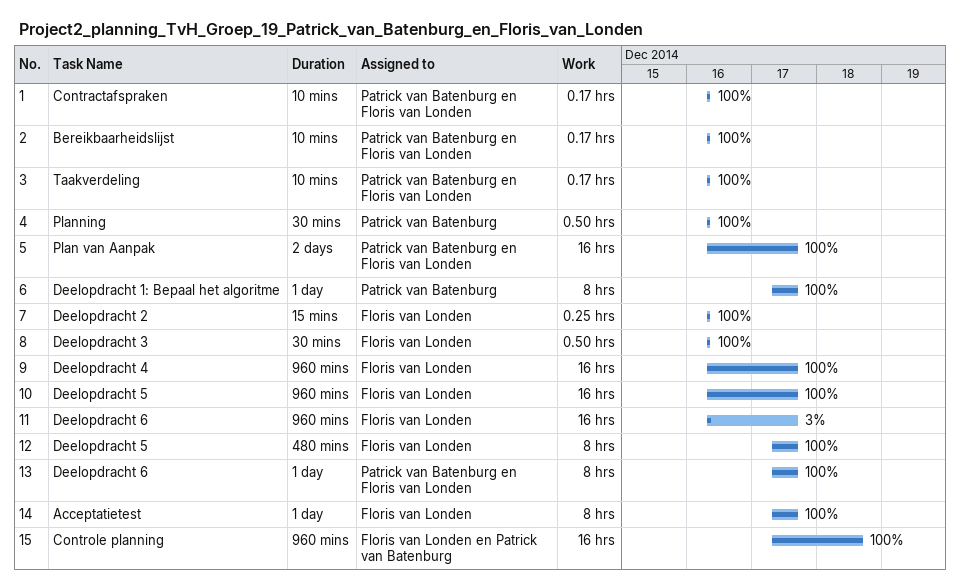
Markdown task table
Project2_planning_TvH_Groep_19_Patrick_van_Batenburg_en_Floris_van_Londen

| ID | Task | Duration | Start | Finish | Resources | % complete | Work (h) |
|---|---|---|---|---|---|---|---|
| 1 | Contractafspraken | 10min | 2014-12-16 | 2014-12-16 | Patrick van Batenburg en Floris van Londen | 100 | 0.17 |
| 2 | Bereikbaarheidslijst | 10min | 2014-12-16 | 2014-12-16 | Patrick van Batenburg en Floris van Londen | 100 | 0.17 |
| 3 | Taakverdeling | 10min | 2014-12-16 | 2014-12-16 | Patrick van Batenburg en Floris van Londen | 100 | 0.17 |
| 4 | Planning | 30min | 2014-12-16 | 2014-12-16 | Patrick van Batenburg | 100 | 0.50 |
| 5 | Plan van Aanpak | 2d | 2014-12-16 | 2014-12-17 | Patrick van Batenburg en Floris van Londen | 100 | 16 |
| 6 | Deelopdracht 1: Bepaal het algoritme | 1d | 2014-12-17 | 2014-12-17 | Patrick van Batenburg | 100 | 8 |
| 7 | Deelopdracht 2 | 15min | 2014-12-16 | 2014-12-16 | Floris van Londen | 100 | 0.25 |
| 8 | Deelopdracht 3 | 30min | 2014-12-16 | 2014-12-16 | Floris van Londen | 100 | 0.50 |
| 9 | Deelopdracht 4 | 960min | 2014-12-16 | 2014-12-17 | Floris van Londen | 100 | 16 |
| 10 | Deelopdracht 5 | 960min | 2014-12-16 | 2014-12-17 | Floris van Londen | 100 | 16 |
| 11 | Deelopdracht 6 | 960min | 2014-12-16 | 2014-12-17 | Floris van Londen | 3 | 16 |
| 12 | Deelopdracht 5 | 480min | 2014-12-17 | 2014-12-17 | Floris van Londen | 100 | 8 |
| 13 | Deelopdracht 6 | 1d | 2014-12-17 | 2014-12-17 | Patrick van Batenburg en Floris van Londen | 100 | 8 |
| 14 | Acceptatietest | 1d | 2014-12-17 | 2014-12-17 | Floris van Londen | 100 | 8 |
| 15 | Controle planning | 960min | 2014-12-17 | 2014-12-18 | Floris van Londen en Patrick van Batenburg | 100 | 16 |
